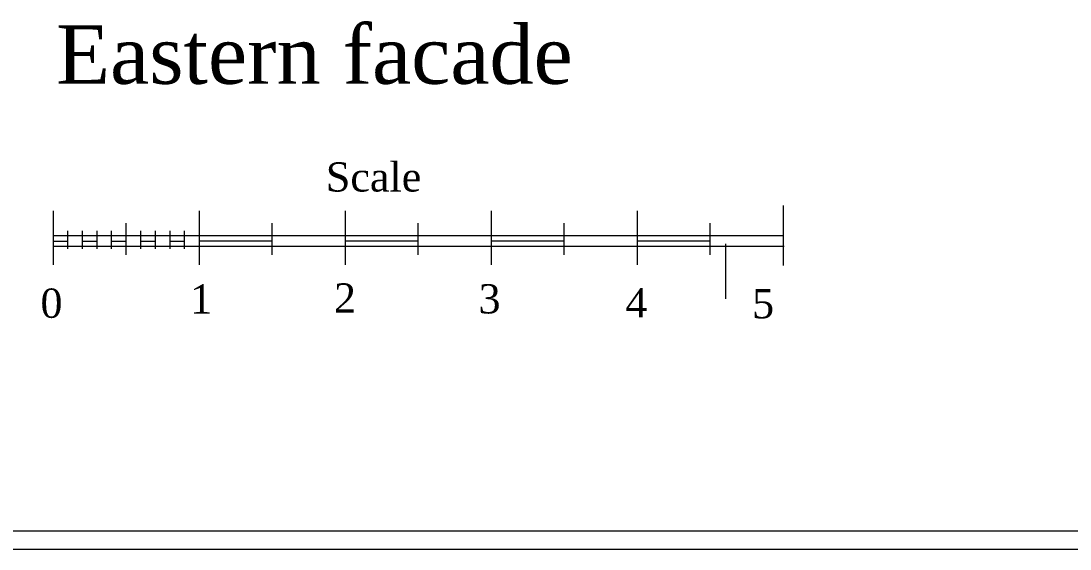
# Model space of a CAD drawing. Header units: millimetres. Extents: x 2399 to 111977, y 1313 to 59551.
# Drawn here: x 40136 to 47322, y 22641 to 26256 of the extents above; entities that cross this region are included whole.
import ezdxf

# ---------------------------------------------------------------- set-up
doc = ezdxf.new("R2010")
doc.units = ezdxf.units.MM
for name, color, linetype, lineweight in [('main line', 7, 'Continuous', 13), ('scale', 7, 'Continuous', 13), ('text', 7, 'Continuous', 35)]:
    doc.layers.add(name, color=color, linetype=linetype, lineweight=lineweight)
doc.styles.add('СГЕНЕРИР_СТИЛЬ_1', font='georgia.ttf')

msp = doc.modelspace()

# ---------------------------------------------------------------- linework, layer by layer
at = {"layer": 'main line', "color": 7, "linetype": 'Continuous', "lineweight": 13}
for p, q in [((40356.8366, 24955.2249), (40356.8366, 24587.051)), ((41356.8366, 24955.2249), (41356.8366, 24587.051)), ((42356.8366, 24955.2249), (42356.8366, 24587.051)), ((43356.8366, 24955.2249), (43356.8366, 24587.051)), ((44356.8366, 24955.2249), (44356.8366, 24587.051)), ((45355.8789, 24992.6807), (45355.8789, 24581.3096)), ((40856.8366, 24655.115), (40856.8366, 24872.3158)), ((41856.8366, 24655.115), (41856.8366, 24872.3158)), ((42856.8366, 24655.115), (42856.8366, 24872.3158)), ((43856.8366, 24655.115), (43856.8366, 24872.3158)), ((44856.8366, 24655.115), (44856.8366, 24872.3158)), ((40456.8366, 24696.292), (40456.8366, 24818.6829)), ((40556.8366, 24696.292), (40556.8366, 24818.6829)), ((40656.8366, 24696.292), (40656.8366, 24818.6829)), ((40756.8366, 24696.292), (40756.8366, 24818.6829)), ((40956.8366, 24696.292), (40956.8366, 24818.6829)), ((41056.8366, 24696.292), (41056.8366, 24818.6829)), ((41156.8366, 24696.292), (41156.8366, 24818.6829)), ((41256.8366, 24696.292), (41256.8366, 24818.6829)), ((40356.8366, 24787.2232), (45356.8366, 24787.2232)), ((40356.8366, 24748.631), (40456.8366, 24748.631)), ((40556.8366, 24748.631), (40656.8366, 24748.631)), ((40756.8366, 24748.631), (40856.8366, 24748.631)), ((40956.8366, 24748.631), (41056.8366, 24748.631)), ((41156.8366, 24748.631), (41256.8366, 24748.631)), ((41356.8366, 24751.1619), (41856.8366, 24751.1619)), ((42356.8366, 24751.1619), (42856.8366, 24751.1619)), ((43356.8366, 24751.1619), (43856.8366, 24751.1619)), ((44356.8366, 24751.1619), (44856.8366, 24751.1619)), ((44961.1592, 24729.2063), (44961.1592, 24354.157)), ((40356.8366, 24714.7273), (45363.291, 24714.7273)), ((29982.9302, 22766.1425), (56999.8671, 22766.1425)), ((29809.1894, 22640.7557), (57198.5958, 22640.7557))]:
    msp.add_line(p, q, dxfattribs=at)

# ---------------------------------------------------------------- texts
at = {"layer": 'scale', "color": 7, "linetype": 'Continuous', "lineweight": 13, "char_height": 200, "attachment_point": 4, "style": 'СГЕНЕРИР_СТИЛЬ_1'}
for s, insert in [('\\A1;Scale', (42223.958, 25186.8375)), ('\\A1;1', (41294.8735, 24352.9959)), ('\\A1;2', (42279.4061, 24359.6864)), ('\\A1;3', (43269.89, 24352.3257)), ('\\A1;0', (40269.1485, 24322.4313)), ('\\A1;4', (44275.995, 24326.3834)), ('\\A1;5', (45143.6043, 24318.9713))]:
    msp.add_mtext(s, dxfattribs=dict(at, insert=insert))
at = {"layer": 'text', "color": 7, "linetype": 'Continuous', "lineweight": 35, "insert": (40376.6676, 26225.8704), "char_height": 400, "attachment_point": 1, "style": 'СГЕНЕРИР_СТИЛЬ_1'}
msp.add_mtext('\\A1;Eastern facade', dxfattribs=at)

doc.saveas('drawing.dxf')
